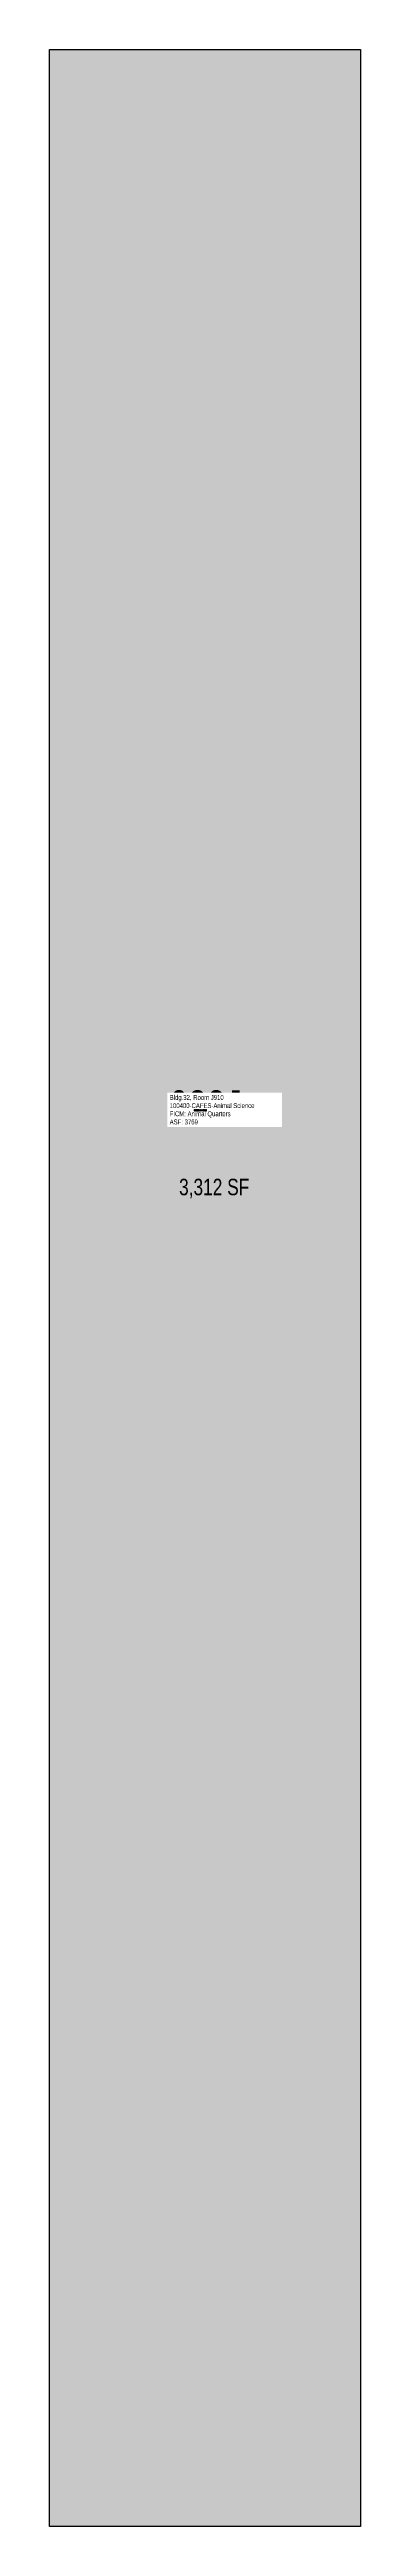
# Model space of a CAD drawing. Header units: inches. Extents: x 0 to 245, y 0 to 1949.
import ezdxf
from ezdxf.enums import TextEntityAlignment as Align

# ---------------------------------------------------------------- set-up
doc = ezdxf.new("R2010")
doc.units = ezdxf.units.IN
doc.header["$MEASUREMENT"] = 0
for name, color, linetype in [('A-IDEN-RNUM', 7, 'Continuous'), ('A-IDEN-SNUM', 4, 'Continuous'), ('A-IDEN-VNUM', 4, 'Continuous'), ('A-WALL', 5, 'Continuous'), ('AREA-TEXT', 3, 'Continuous'), ('Rooms-Category-Color', 7, 'Continuous'), ('Rooms-College-Color', 7, 'Continuous'), ('Rooms-Department-Color', 7, 'Continuous'), ('Rooms-Division-Color', 7, 'Continuous'), ('Rooms-Information', 7, 'Continuous')]:
    doc.layers.add(name, color=color, linetype=linetype)
doc.styles.add('AREA', font='arial.ttf', dxfattribs={"width": 0.75, "height": 5})
doc.styles.add('ID', font='ARIALN.TTF', dxfattribs={"width": 0.85, "height": 0.25})
doc.styles.add('ROOMSNUMBER', font='TXT.SHX', dxfattribs={"height": 1})

msp = doc.modelspace()

# ---------------------------------------------------------------- hatches: boundary and pattern name
at = {"layer": 'Rooms-Category-Color', "true_color": 0xfbafa2}
msp.add_hatch(color=21, dxfattribs=at).paths.add_polyline_path([(244.8, 0), (0, 0), (0, 1949.1), (244.7, 1949.1)])
at = {"layer": 'Rooms-College-Color', "true_color": 0xe3c5e1}
msp.add_hatch(color=254, dxfattribs=at).paths.add_polyline_path([(244.8, 0), (0, 0), (0, 1949.1), (244.7, 1949.1)])
at = {"layer": 'Rooms-Department-Color', "true_color": 0xe3c5e1}
msp.add_hatch(color=254, dxfattribs=at).paths.add_polyline_path([(244.8, 0), (0, 0), (0, 1949.1), (244.7, 1949.1)])
at = {"layer": 'Rooms-Division-Color', "true_color": 0xe3c5e1}
msp.add_hatch(color=254, dxfattribs=at).paths.add_polyline_path([(244.8, 0), (0, 0), (0, 1949.1), (244.7, 1949.1)])

# ---------------------------------------------------------------- linework, layer by layer
at = {"layer": 'A-WALL'}
msp.add_lwpolyline([(244.8, 0), (0, 0), (0, 1949.1), (244.7, 1949.1), (244.7, 1949.1)], close=True, dxfattribs=at)

# ---------------------------------------------------------------- texts
at = {"layer": 'A-IDEN-RNUM', "style": 'ROOMSNUMBER'}
msp.add_text('0910-00', height=1.2, dxfattribs=at).set_placement((123.7, 1111.5), align=Align.MIDDLE)
at = {"layer": 'A-IDEN-SNUM', "style": 'ROOMSNUMBER'}
msp.add_text('0320J91000', height=1.2, dxfattribs=at).set_placement((118.8, 1114.4), align=Align.MIDDLE)
at = {"layer": 'A-IDEN-VNUM', "style": 'ID', "width": 0.85}
msp.add_text('032J', height=27, dxfattribs=at).set_placement((123.1, 1116.5), align=Align.MIDDLE)
at = {"layer": 'AREA-TEXT', "style": 'AREA', "width": 0.75}
msp.add_text('3,312 SF', height=13, dxfattribs=at).set_placement((129.6, 1054), align=Align.MIDDLE_CENTER)

# ---------------------------------------------------------------- next in the draw order: texts
at = {"layer": 'Rooms-Information', "insert": (94.6, 1103.2), "char_height": 3.857, "width": 86.4, "attachment_point": 7, "style": 'ID', "bg_fill": 3, "box_fill_scale": 1.5, "bg_fill_color": 256, "bg_fill_true_color": 13158600, "bg_fill_transparency": 0}
msp.add_mtext('Bldg.32, Room J910^M^J100400-CAFES-Animal Science^M^JFICM: Animal Quarters^M^JASF: 3769', dxfattribs=at)

doc.saveas('drawing.dxf')
